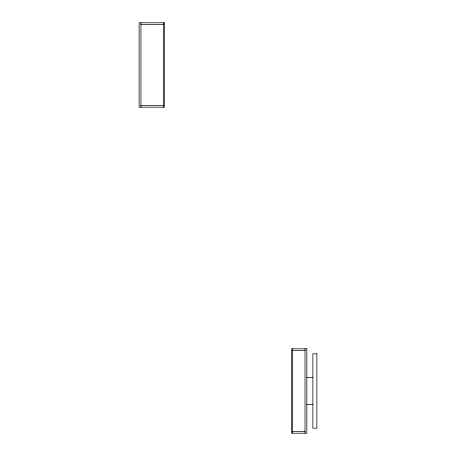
<?xml version="1.0" encoding="UTF-8"?>
<svg xmlns="http://www.w3.org/2000/svg" width="456" height="456" viewBox="0 0 456 456"><rect width="100%" height="100%" fill="white"/><g stroke="black" fill="none" stroke-linecap="round" stroke-linejoin="round"><path stroke-width="0.68" d="M140.932 24.607L163.738 24.607M140.932 105.382L163.738 105.382M292.262 350.618L305.018 350.618M306.831 377.443L312.856 377.443M306.831 404.569L312.856 404.569M292.262 431.393L305.018 431.393M305.018 348.812L305.018 433.2M292.262 348.812L292.262 433.2M163.738 22.8L163.738 107.188M140.932 22.8L140.932 107.188M164.24 22.8L139.126 22.8L139.126 107.188L164.24 107.188L164.24 22.8M306.831 348.812L291.76 348.812L291.76 433.2L306.831 433.2L306.831 348.812M316.874 353.833L312.856 353.833L312.856 428.178L316.874 428.178L316.874 353.833"/></g></svg>
